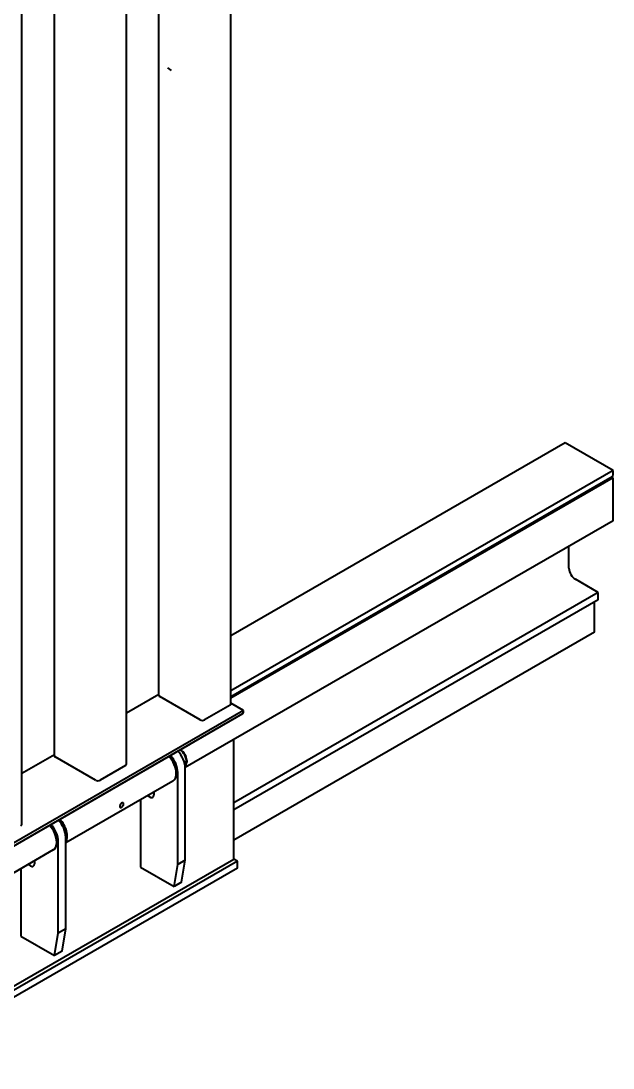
# Model space of a CAD drawing. Header units: millimetres. Extents: x 30271 to 35001, y 5679 to 9007.
# Drawn here: x 31720 to 32112, y 6247 to 6941 of the extents above; entities that cross this region are included whole.
import ezdxf

# ---------------------------------------------------------------- set-up
doc = ezdxf.new("R2010")
doc.units = ezdxf.units.MM
doc.linetypes.add('K5LT_BASIC', pattern=[0])
doc.layers.add('0 VIEW0', color=7, linetype='Continuous')

msp = doc.modelspace()

# ---------------------------------------------------------------- linework, layer by layer
at = {"layer": '0 VIEW0', "color": 5, "linetype": 'K5LT_BASIC', "lineweight": 40}
for p, q in [((31859.163, 6488.39), (31859.163, 7168.029)), ((31811.405, 6494.105), (31811.405, 7140.456)), ((31789.867, 6448.381), (31789.867, 7128.021)), ((31742.109, 6454.097), (31742.109, 7100.448)), ((31720.57, 6408.373), (31720.57, 6983.379)), ((31819.783, 6908.573), (31817.32, 6910.281)), ((32080.792, 6661.569), (31859.163, 6533.611)), ((32112.47, 6643.279), (32080.792, 6661.569)), ((32112.47, 6643.279), (31859.163, 6497.032)), ((32112.47, 6640.479), (32112.47, 6643.279)), ((31859.163, 6493.403), (32111.963, 6639.357)), ((32112.47, 6638.478), (31859.163, 6492.231)), ((32112.47, 6638.478), (32111.455, 6639.064)), ((32112.47, 6609.901), (32112.47, 6638.478)), ((32112.47, 6609.901), (31828.844, 6446.149)), ((32083.267, 6578.351), (32083.267, 6593.04)), ((32102.571, 6562.348), (32087.474, 6571.064)), ((32102.571, 6562.348), (31861.023, 6422.89)), ((32102.571, 6557.547), (31861.023, 6418.089)), ((32102.571, 6557.547), (32102.571, 6562.348)), ((32100.096, 6536.114), (32100.096, 6556.118)), ((32100.096, 6536.114), (31861.023, 6398.085)), ((31811.405, 6494.607), (31789.867, 6482.172)), ((31838.749, 6477.816), (31812.021, 6493.248)), ((31858.548, 6487.532), (31841.719, 6477.816)), ((31867.458, 6484.103), (31859.163, 6488.892)), ((31524.361, 6284.163), (31867.023, 6481.999)), ((31867.458, 6484.103), (31524.379, 6286.026)), ((31867.458, 6482.96), (31867.458, 6484.103)), ((31524.361, 6284.163), (31832.375, 6461.995)), ((31861.023, 6385.511), (31861.023, 6464.728)), ((31742.109, 6454.599), (31720.57, 6442.164)), ((31769.453, 6437.808), (31742.724, 6453.24)), ((31825.88, 6457.812), (31825.505, 6458.028)), ((31789.252, 6447.524), (31772.423, 6437.808)), ((31828.85, 6384.858), (31828.85, 6445.809)), ((31829.84, 6450.953), (31829.84, 6449.81)), ((31822.91, 6443.523), (31822.91, 6442.38)), ((31823.9, 6382), (31823.9, 6442.952)), ((31820.59, 6437.253), (31749.654, 6396.298)), ((31799.151, 6424.875), (31799.151, 6380.081)), ((31805.586, 6426.663), (31803.917, 6427.626)), ((31808.061, 6430.019), (31808.061, 6428.091)), ((31743.714, 6397.799), (31743.714, 6396.656)), ((31744.704, 6336.276), (31744.704, 6397.228)), ((31749.654, 6339.134), (31749.654, 6400.086)), ((31741.394, 6391.529), (31670.458, 6350.574)), ((31495.046, 6174.214), (31861.023, 6385.511)), ((31863.498, 6384.082), (31495.046, 6171.357)), ((31728.865, 6384.295), (31728.865, 6382.368)), ((31828.85, 6384.858), (31823.9, 6382)), ((31826.375, 6370.079), (31828.85, 6384.858)), ((31863.498, 6384.082), (31861.023, 6385.511)), ((31863.498, 6379.51), (31863.498, 6384.082)), ((31863.498, 6379.51), (31495.046, 6166.784)), ((31719.955, 6379.151), (31719.955, 6334.358)), ((31726.39, 6380.939), (31724.721, 6381.903)), ((31799.151, 6380.081), (31821.425, 6367.222)), ((31821.425, 6367.222), (31823.9, 6382)), ((31826.375, 6370.079), (31821.425, 6367.222)), ((31719.955, 6334.358), (31742.229, 6321.498)), ((31742.229, 6321.498), (31744.704, 6336.276)), ((31749.654, 6339.134), (31744.704, 6336.276)), ((31747.179, 6324.356), (31749.654, 6339.134)), ((31747.179, 6324.356), (31742.229, 6321.498))]:
    msp.add_line(p, q, dxfattribs=at)
for centre, major_axis, start_param, end_param in [((32110.738, 6641.479), (1.225, -2.122), 0, 0.7853982), ((32087.474, 6575.922), (2.975, -5.153), 3.9269908, 5.4977871), ((31813.505, 6494.105), (-2.1, 0), 0, 0.7853982), ((31857.063, 6488.39), (-2.1, 0), 2.3561945, 3.1415927), ((31865.973, 6483.817), (-1.05, 1.819), 3.1415927, 3.9269908), ((31840.234, 6478.673), (-2.1, 0), 0.7853982, 2.3561945), ((31744.209, 6454.097), (-2.1, 0), 0, 0.7853982), ((31814.99, 6446.953), (5.6, -9.699), 0.7853982, 1.9681985), ((31815.98, 6447.524), (4.9, -8.487), 0.7853982, 2.0289729), ((31815.98, 6447.524), (5.6, -9.699), 0.7853982, 1.9681985), ((31820.93, 6450.382), (5.6, -9.699), 0.7853982, 1.9681985), ((31824.89, 6452.668), (3.5, -6.062), 0.7853982, 2.2385692), ((31825.88, 6453.24), (2.8, -4.85), 0.7853982, 2.3561945), ((31787.767, 6448.381), (-2.1, 0), 2.3561945, 3.1415927), ((31824.89, 6452.668), (3.5, -6.062), 0.1240617, 0.7853982), ((31814.99, 6446.953), (5.6, -9.699), 0, 0.7853982), ((31770.938, 6438.665), (-2.1, 0), 0.7853982, 2.3561945), ((31805.586, 6429.52), (1.75, -3.031), 5.4977871, 6.2831853), ((31805.586, 6429.52), (1.75, -3.031), 0, 0.7853982), ((31741.734, 6404.658), (5.6, -9.699), 0.7853982, 1.9681985), ((31742.724, 6405.23), (5.6, -9.699), 0.2800377, 1.9681985), ((31718.47, 6408.373), (-2.1, 0), 2.3561945, 3.1415927), ((31735.794, 6401.229), (5.6, -9.699), 0.7853982, 1.9681985), ((31736.784, 6401.8), (4.9, -8.487), 0.7853982, 2.0289729), ((31736.784, 6401.8), (5.6, -9.699), 0.7853982, 1.9681985), ((31735.794, 6401.229), (5.6, -9.699), 0, 0.7853982), ((31726.39, 6383.796), (1.75, -3.031), 5.4977871, 6.2831853), ((31726.39, 6383.796), (1.75, -3.031), 0, 0.7853982)]:
    msp.add_ellipse(centre, major_axis=major_axis, ratio=0.5773503, start_param=start_param, end_param=end_param, dxfattribs=at)
for points, knots in [([(31829.065, 6449.768), (31829.026, 6449.794), (31828.946, 6449.833), (31828.811, 6449.862), (31828.677, 6449.862), (31828.548, 6449.837), (31828.429, 6449.796), (31828.327, 6449.745), (31828.263, 6449.706), (31828.238, 6449.688)], [0, 0, 0, 0, 1.7941415, 3.4381049, 5.134485, 6.5610537, 7.8265955, 9.1191258, 10, 10, 10, 10]), ([(31828.661, 6447.905), (31828.739, 6447.981), (31828.851, 6448.102), (31828.983, 6448.273), (31829.071, 6448.404), (31829.158, 6448.554), (31829.237, 6448.722), (31829.298, 6448.903), (31829.332, 6449.079), (31829.338, 6449.243), (31829.319, 6449.389), (31829.278, 6449.517), (31829.218, 6449.624), (31829.147, 6449.707), (31829.092, 6449.751), (31829.065, 6449.768)], [0, 0, 0, 0, 2.0641115, 3.0314426, 4.0144163, 5.0246747, 6.3484353, 7.6733369, 8.9993793, 10.2975858, 11.5511848, 12.7601765, 13.9081221, 15.0402925, 16, 16, 16, 16]), ([(31787.641, 6422.754), (31787.627, 6422.762), (31787.568, 6422.796), (31787.458, 6422.838), (31787.297, 6422.863), (31787.122, 6422.854), (31786.948, 6422.81), (31786.78, 6422.739), (31786.627, 6422.649), (31786.49, 6422.544), (31786.367, 6422.434), (31786.251, 6422.312), (31786.134, 6422.168), (31786.023, 6422.008), (31785.919, 6421.836), (31785.823, 6421.648), (31785.738, 6421.45), (31785.666, 6421.248), (31785.609, 6421.048), (31785.568, 6420.852), (31785.542, 6420.665), (31785.532, 6420.49), (31785.538, 6420.33), (31785.558, 6420.186), (31785.591, 6420.063), (31785.636, 6419.957), (31785.693, 6419.871), (31785.753, 6419.81), (31785.794, 6419.781), (31785.811, 6419.771)], [0, 0, 0, 0, 0.4334336, 1.7797873, 3.0562374, 4.5339904, 5.9730421, 7.0788818, 8.3646617, 9.5107468, 10.3369691, 11.3654964, 12.4732567, 13.5110967, 14.6106466, 15.7804517, 16.9588021, 18.1439142, 19.3272427, 20.5042232, 21.6766394, 22.8347748, 23.9831938, 25.1021769, 26.2014404, 27.2649386, 28.3123913, 29.3542833, 30, 30, 30, 30]), ([(31785.811, 6419.771), (31785.849, 6419.747), (31785.922, 6419.717), (31786.04, 6419.7), (31786.153, 6419.705), (31786.274, 6419.729), (31786.398, 6419.77), (31786.521, 6419.824), (31786.6, 6419.866), (31786.637, 6419.887)], [0, 0, 0, 0, 1.9497755, 3.3955248, 4.8094023, 6.1635758, 7.5962073, 8.8750154, 10, 10, 10, 10]), ([(31786.637, 6419.887), (31786.661, 6419.901), (31786.717, 6419.935), (31786.817, 6420.002), (31786.951, 6420.102), (31787.112, 6420.24), (31787.277, 6420.406), (31787.425, 6420.575), (31787.552, 6420.742), (31787.664, 6420.911), (31787.766, 6421.09), (31787.855, 6421.276), (31787.926, 6421.465), (31787.977, 6421.654), (31788.007, 6421.837), (31788.014, 6422.012), (31788, 6422.175), (31787.966, 6422.325), (31787.912, 6422.458), (31787.836, 6422.583), (31787.744, 6422.682), (31787.672, 6422.735), (31787.641, 6422.754)], [0, 0, 0, 0, 0.5815848, 1.3183127, 2.3543025, 3.7064011, 5.0992106, 6.3886119, 7.4972155, 8.6283597, 9.8054765, 11.0060251, 12.2284604, 13.4493504, 14.6648233, 15.8764244, 17.0760063, 18.2674407, 19.4342448, 20.5845658, 22.030409, 23, 23, 23, 23])]:
    msp.add_open_spline(points, degree=3, knots=knots, dxfattribs=at)

doc.saveas('drawing.dxf')
